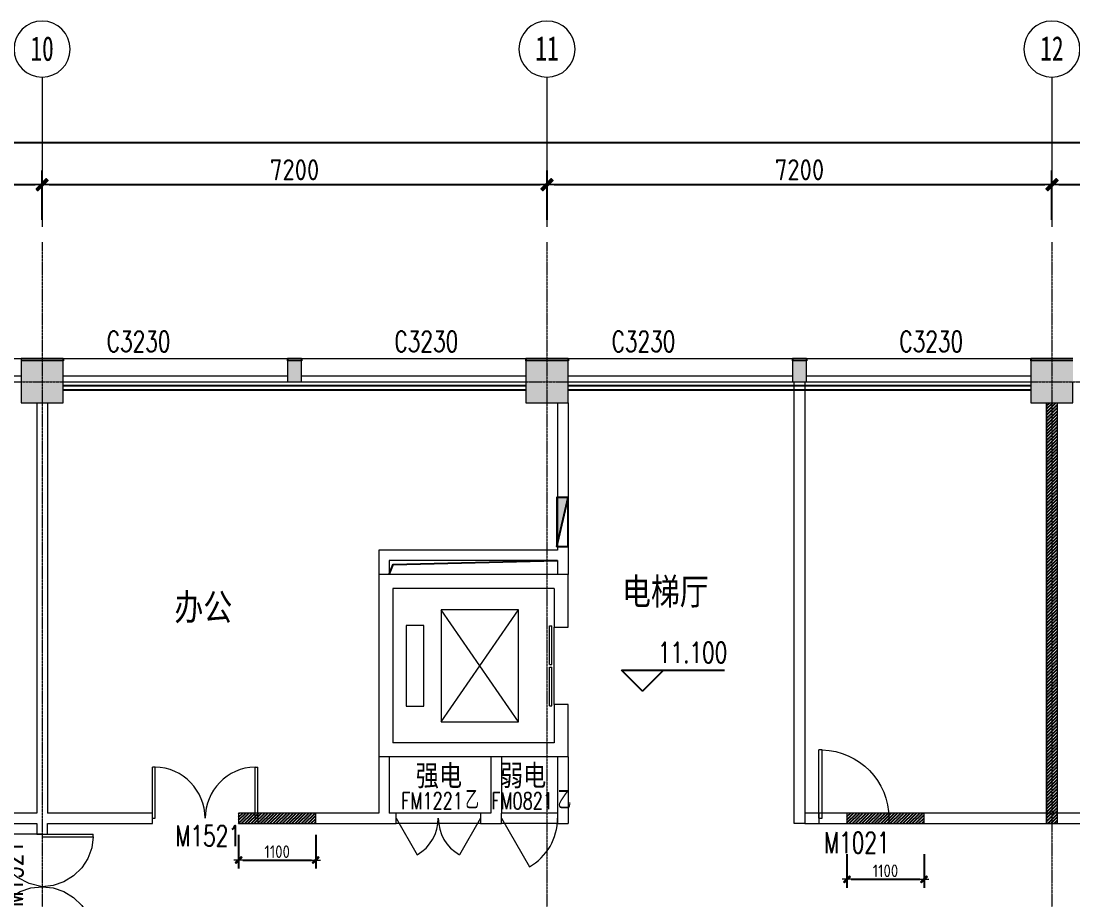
# Model space of a CAD drawing. Header units: millimetres. Extents: x 33621 to 401573, y -91663 to 133135.
# Drawn here: x 103197 to 118197, y -14095 to -1562 of the extents above; entities that cross this region are included whole.
import ezdxf
from ezdxf.enums import TextEntityAlignment as Align

# ---------------------------------------------------------------- set-up
doc = ezdxf.new("R2010")
doc.units = ezdxf.units.MM
doc.header["$LTSCALE"] = 10
doc.linetypes.add('DASHEDX2', pattern=[1.5, 1, -0.5])
doc.linetypes.add('DOTE', pattern=[2.42, 2, -0.2, 0.02, -0.2])
doc.layers.get('0').update_dxf_attribs({"color": 253})
doc.layers.get('Defpoints').update_dxf_attribs({"color": 250})
for name, color, linetype in [('3', 253, 'Continuous'), ('DIM_ELEV', 253, 'Continuous'), ('Dim【尺寸标注】', 253, 'Continuous'), ('PUB_DIM', 253, 'Continuous'), ('PUB_TEXT', 253, 'Continuous'), ('SURFACE', 253, 'Continuous'), ('w-消火栓', 253, 'Continuous'), ('WINDOW_TEXT', 253, 'Continuous'), ('拆除墙体', 253, 'Continuous')]:
    doc.layers.add(name, color=color, linetype=linetype)
for name, color, linetype, lineweight in [('AXIS【轴号】', 253, 'Continuous', 0), ('COLUMN', 253, 'Continuous', 0), ('DOTE', 253, 'DOTE', 0), ('FC-FLOOR【地材分格】', 253, 'Continuous', 0), ('PUB_HATCH', 253, 'Continuous', 0), ('STAIR', 253, 'Continuous', 0), ('WALL', 253, 'Continuous', 0), ('Wall【墙体】', 253, 'Continuous', 0), ('WINDOW', 253, 'Continuous', 0)]:
    doc.layers.add(name, color=color, linetype=linetype, lineweight=lineweight)
doc.styles.add('_TCH_DIM', font='SIMPLEX', dxfattribs={"bigfont": 'GBCBIG'})
doc.styles.add('_TCH_WINDOW', font='SIMPLEX', dxfattribs={"bigfont": 'GBCBIG'})
doc.styles.add('CCD_DIM', font='ARCHS.SHX')
doc.styles.add('宋体', font='', dxfattribs={"width": 0.7})
doc.styles.get('宋体').set_extended_font_data('SimSun')
doc.dimstyles.new('ZL_1：100', dxfattribs={"dimtxt": 3, "dimasz": 1, "dimexe": 2, "dimexo": 2, "dimgap": 0.6, "dimtad": 1, "dimdec": 0, "dimrnd": 5, "dimdsep": 46, "dimtxsty": 'CCD_DIM', "dimblk": 'WS-cj', "dimblk1": 'WS-cj', "dimblk2": 'WS-cj', "dimcen": 1, "dimclrd": 44, "dimclre": 44, "dimclrt": 2, "dimadec": 0, "dimazin": 2, "dimtfac": 1, "dimtdec": 0, "dimtix": 1, "dimtmove": 2, "dimatfit": 3, "dimldrblk": 'hl_arrow2', "dimfxl": 5, "dimfxlon": 1, "dimarcsym": 0})
doc.dimstyles.new('ZL_1：60', dxfattribs={"dimscale": 60, "dimtxt": 3, "dimasz": 1, "dimexe": 2, "dimexo": 2, "dimgap": 0.5, "dimtad": 1, "dimdec": 0, "dimrnd": 5, "dimdsep": 46, "dimtxsty": 'CCD_DIM', "dimblk": 'WS-cj', "dimblk1": 'WS-cj', "dimblk2": 'WS-cj', "dimcen": 0, "dimclrd": 44, "dimclre": 44, "dimclrt": 2, "dimadec": 0, "dimazin": 0, "dimtfac": 1, "dimtdec": 0, "dimtix": 1, "dimtofl": 0, "dimtmove": 2, "dimatfit": 3, "dimldrblk": 'hl_arrow2', "dimfxl": 6, "dimfxlon": 1, "dimarcsym": 0})

# ---------------------------------------------------------------- blocks, each defined once
blk = doc.blocks.new('$QC001_5')
blk.add_line((-325, 200), (325, 0))
blk.add_lwpolyline([(325, 0), (325, 200), (-325, 200), (-325, 0)], close=True)
blk.add_solid([(-325, 200), (325, 200), (-325, 200), (325, 0)])
at = {"flags": 1}
for tag in ['UNIT', 'WHAT', 'SPEC']:
    blk.add_attdef(tag, (0, 0), '', height=0.001, dxfattribs=at)
blk = doc.blocks.new('$DorLib2D$00000141')
at = {"color": 0}
for points in [[(-0.5, 0), (-0.5, 0.487)], [(-0.475, 0.487), (-0.5, 0.487)], [(-0.475, 0), (-0.475, 0.487)], [(-0.369, 0.473), (-0.475, 0.487)], [(-0.268, 0.435), (-0.369, 0.473)], [(-0.178, 0.377), (-0.268, 0.435)], [(0.268, 0.435), (0.178, 0.377)], [(0.369, 0.473), (0.268, 0.435)], [(0.475, 0.487), (0.369, 0.473)], [(0.475, 0), (0.475, 0.487)], [(0.475, 0.487), (0.5, 0.487)], [(0.5, 0), (0.5, 0.487)], [(-0.103, 0.3), (-0.178, 0.377)], [(0.178, 0.377), (0.103, 0.3)], [(-0.047, 0.208), (-0.103, 0.3)], [(-0.012, 0.107), (-0.047, 0.208)], [(0.047, 0.208), (0.012, 0.107)], [(0.103, 0.3), (0.047, 0.208)], [(0, 0), (-0.012, 0.107)], [(0.012, 0.107), (0, 0)], [(-0.012, -0.107), (0, 0)], [(-0.5, 0), (-0.475, 0)], [(0.5, 0), (0.475, 0)]]:
    blk.add_lwpolyline(points, dxfattribs=at)
at = {"color": 0, "linetype": 'DASHEDX2'}
for points in [[(0, 0), (0.03, -0.122), (0.086, -0.234), (0.165, -0.331), (0.264, -0.408), (0.378, -0.461), (0.5, -0.488)], [(-0.5, 0), (-0.5, -0.488)], [(0.5, 0), (0.5, -0.488)], [(-0.047, -0.208), (-0.012, -0.107)], [(-0.178, -0.377), (-0.103, -0.3)], [(-0.103, -0.3), (-0.047, -0.208)], [(-0.268, -0.435), (-0.178, -0.377)], [(-0.475, -0.488), (-0.5, -0.488)], [(-0.475, -0.487), (-0.369, -0.473)], [(-0.369, -0.473), (-0.268, -0.435)]]:
    blk.add_lwpolyline(points, dxfattribs=at)
blk = doc.blocks.new('$TCHSYS$LDOR22D')
for p, q in [((-0.517, 0.833), (-0.017, 0.833)), ((-0.517, 0.833), (-0.517, 0.667)), ((-0.017, 0.833), (-0.017, 0.667)), ((0.017, 0.833), (0.017, 0.667)), ((0.017, 0.833), (0.517, 0.833)), ((0.517, 0.833), (0.517, 0.667)), ((-0.517, 0.667), (-0.017, 0.667)), ((0.017, 0.667), (0.517, 0.667)), ((-0.5, 0.5), (0.5, 0.5))]:
    blk.add_line(p, q)
blk = doc.blocks.new('$DorLib2D$00000002')
for p, q in [((-0.5, 0), (-0.5, 0.4875)), ((-0.475, 0.4875), (-0.5, 0.4875)), ((-0.475, 0), (-0.475, 0.4875)), ((0.475, 0), (0.475, 0.4875)), ((0.475, 0.4875), (0.5, 0.4875)), ((0.5, 0), (0.5, 0.4875)), ((-0.5, 0), (-0.475, 0)), ((0.5, 0), (0.475, 0))]:
    blk.add_line(p, q)
at = {"lineweight": 13}
for centre, start, end in [((-0.4875, 0), 0, 88.53072), ((0.4875, 0), 91.46928, 180)]:
    blk.add_arc(centre, 0.4875, start, end, dxfattribs=at)
blk = doc.blocks.new('$WINLIB2D$00000004')
for p, q in [((-0.5, 0.5), (0.5, 0.5)), ((-0.5, 0.5), (-0.5, -0.5)), ((0.5, -0.5), (0.5, 0.5)), ((-0.5, 0.2406), (0.5, 0.2406)), ((-0.5, -0.5), (0.5, -0.5))]:
    blk.add_line(p, q)
blk = doc.blocks.new('$DorLib2D$00000214')
at = {"color": 0}
blk.add_line((0.5, 0), (0, 0.866), dxfattribs=at)
blk.add_arc((0.5, 0), 1, 120, 180, dxfattribs=at)
blk = doc.blocks.new('$DorLib2D$00000215')
at = {"color": 0}
for p, q in [((-0.5, 0), (-0.25, 0.433)), ((0.5, 0), (0.25, 0.433))]:
    blk.add_line(p, q, dxfattribs=at)
for centre, start, end in [((-0.5, 0), 0, 60), ((0.5, 0), 120, 180)]:
    blk.add_arc(centre, 0.5, start, end, dxfattribs=at)
blk = doc.blocks.new('hl_Axis-A1')
at = {"color": 150, "ltscale": 2}
blk.add_line((21.33, 0), (0, 0), dxfattribs=at)
at = {"color": 150}
blk.add_circle((25.33, 0), 4, dxfattribs=at)
at = {"color": 50, "style": '宋体', "width": 0.7}
blk.add_attdef('轴号', text='', height=3.5, dxfattribs=at).set_placement((25.33, 0), align=Align.MIDDLE_CENTER)
blk = doc.blocks.new('WS-cj')
blk.add_hatch(color=2).paths.add_polyline_path([(0.59, 0.82), (-0.82, -0.59), (-0.59, -0.82), (0.82, 0.59)])
at = {"color": 2, "linetype": 'ByBlock', "lineweight": 0}
for p, q in [((-1.1, 0), (0, 0)), ((0, 0), (1.1, 0))]:
    blk.add_line(p, q, dxfattribs=at)
at = {"color": 2}
blk.add_lwpolyline([(0.59, 0.82), (-0.82, -0.59), (-0.59, -0.82), (0.82, 0.59)], close=True, dxfattribs=at)
blk = doc.blocks.new('*D268')
at = {"layer": 'Defpoints', "color": 0, "transparency": 16777216}
for p in [(20338, 2411), (13138, 1811), (20338, 1811)]:
    blk.add_point(p, dxfattribs=at)
at = {"layer": 'Dim【尺寸标注】', "color": 44, "lineweight": -2, "transparency": 16777216}
for p, q in [((13138, 1911), (13138, 2611)), ((20338, 1911), (20338, 2611)), ((13238, 2411), (20238, 2411))]:
    blk.add_line(p, q, dxfattribs=at)
at = {"layer": 'Dim【尺寸标注】', "color": 44, "lineweight": -2, "transparency": 16777216, "xscale": 100, "yscale": 100, "zscale": 100, "rotation": 180}
blk.add_blockref('WS-cj', (13138, 2411), dxfattribs=at)
at = {"layer": 'Dim【尺寸标注】', "color": 44, "lineweight": -2, "transparency": 16777216, "xscale": 100, "yscale": 100, "zscale": 100}
blk.add_blockref('WS-cj', (20338, 2411), dxfattribs=at)
at = {"layer": 'Dim【尺寸标注】', "color": 2, "transparency": 16777216, "insert": (16738, 2623), "char_height": 300, "attachment_point": 5, "style": 'CCD_DIM'}
blk.add_mtext('7200', dxfattribs=at)
blk = doc.blocks.new('hl_arrow2')
at = {"color": 2}
blk.add_line((-0.22, 0), (-1, 0), dxfattribs=at)
blk.add_lwpolyline([(-0.22, 0), (-0.86, -0.69), (-0.65, -0.86), (0, 0), (-0.65, 0.86), (-0.86, 0.69)], close=True, dxfattribs=at)
blk = doc.blocks.new('*D269')
at = {"layer": 'Defpoints', "color": 0, "transparency": 16777216}
for p in [(27538, 2411), (20338, 1811), (27538, 1811)]:
    blk.add_point(p, dxfattribs=at)
at = {"layer": 'Dim【尺寸标注】', "color": 44, "lineweight": -2, "transparency": 16777216}
for p, q in [((20338, 1911), (20338, 2611)), ((27538, 1911), (27538, 2611)), ((20438, 2411), (27438, 2411))]:
    blk.add_line(p, q, dxfattribs=at)
at = {"layer": 'Dim【尺寸标注】', "color": 44, "lineweight": -2, "transparency": 16777216, "xscale": 100, "yscale": 100, "zscale": 100, "rotation": 180}
blk.add_blockref('WS-cj', (20338, 2411), dxfattribs=at)
at = {"layer": 'Dim【尺寸标注】', "color": 44, "lineweight": -2, "transparency": 16777216, "xscale": 100, "yscale": 100, "zscale": 100}
blk.add_blockref('WS-cj', (27538, 2411), dxfattribs=at)
at = {"layer": 'Dim【尺寸标注】', "color": 2, "transparency": 16777216, "insert": (23938, 2623), "char_height": 300, "attachment_point": 5, "style": 'CCD_DIM'}
blk.add_mtext('7200', dxfattribs=at)
blk = doc.blocks.new('*D270')
at = {"layer": 'Defpoints', "color": 0, "transparency": 16777216}
for p in [(34738, 2411), (27538, 1811), (34738, 1811)]:
    blk.add_point(p, dxfattribs=at)
at = {"layer": 'Dim【尺寸标注】', "color": 44, "lineweight": -2, "transparency": 16777216}
for p, q in [((27538, 1911), (27538, 2611)), ((34738, 1911), (34738, 2611)), ((27638, 2411), (34638, 2411))]:
    blk.add_line(p, q, dxfattribs=at)
at = {"layer": 'Dim【尺寸标注】', "color": 44, "lineweight": -2, "transparency": 16777216, "xscale": 100, "yscale": 100, "zscale": 100, "rotation": 180}
blk.add_blockref('WS-cj', (27538, 2411), dxfattribs=at)
at = {"layer": 'Dim【尺寸标注】', "color": 44, "lineweight": -2, "transparency": 16777216, "xscale": 100, "yscale": 100, "zscale": 100}
blk.add_blockref('WS-cj', (34738, 2411), dxfattribs=at)
at = {"layer": 'Dim【尺寸标注】', "color": 2, "transparency": 16777216, "insert": (31138, 2623), "char_height": 300, "attachment_point": 5, "style": 'CCD_DIM'}
blk.add_mtext('7200', dxfattribs=at)
blk = doc.blocks.new('*D271')
at = {"layer": 'Defpoints', "color": 0, "transparency": 16777216}
for p in [(41938, 2411), (34738, 1811), (41938, 1811)]:
    blk.add_point(p, dxfattribs=at)
at = {"layer": 'Dim【尺寸标注】', "color": 44, "lineweight": -2, "transparency": 16777216}
for p, q in [((34738, 1911), (34738, 2611)), ((41938, 1911), (41938, 2611)), ((34838, 2411), (41838, 2411))]:
    blk.add_line(p, q, dxfattribs=at)
at = {"layer": 'Dim【尺寸标注】', "color": 44, "lineweight": -2, "transparency": 16777216, "xscale": 100, "yscale": 100, "zscale": 100, "rotation": 180}
blk.add_blockref('WS-cj', (34738, 2411), dxfattribs=at)
at = {"layer": 'Dim【尺寸标注】', "color": 44, "lineweight": -2, "transparency": 16777216, "xscale": 100, "yscale": 100, "zscale": 100}
blk.add_blockref('WS-cj', (41938, 2411), dxfattribs=at)
at = {"layer": 'Dim【尺寸标注】', "color": 2, "transparency": 16777216, "insert": (38338, 2623), "char_height": 300, "attachment_point": 5, "style": 'CCD_DIM'}
blk.add_mtext('7200', dxfattribs=at)
blk = doc.blocks.new('*D273')
at = {"layer": 'Defpoints', "color": 0, "transparency": 16777216}
for p in [(49138, 3011), (-44462, 1811), (49138, 1811)]:
    blk.add_point(p, dxfattribs=at)
at = {"layer": 'Dim【尺寸标注】', "color": 44, "lineweight": -2, "transparency": 16777216}
for p, q in [((-44462, 2511), (-44462, 3211)), ((49138, 2511), (49138, 3211)), ((-44362, 3011), (49038, 3011))]:
    blk.add_line(p, q, dxfattribs=at)
at = {"layer": 'Dim【尺寸标注】', "color": 44, "lineweight": -2, "transparency": 16777216, "xscale": 100, "yscale": 100, "zscale": 100, "rotation": 180}
blk.add_blockref('WS-cj', (-44462, 3011), dxfattribs=at)
at = {"layer": 'Dim【尺寸标注】', "color": 44, "lineweight": -2, "transparency": 16777216, "xscale": 100, "yscale": 100, "zscale": 100}
blk.add_blockref('WS-cj', (49138, 3011), dxfattribs=at)
at = {"layer": 'Dim【尺寸标注】', "color": 2, "transparency": 16777216, "insert": (2338, 3217), "char_height": 300, "attachment_point": 5, "style": 'CCD_DIM'}
blk.add_mtext('93600', dxfattribs=at)
blk = doc.blocks.new('$DorLib2D$00000001')
for p, q in [((0.45, 0.975), (0.5, 0.975)), ((0.45, 0), (0.45, 0.975)), ((0.5, 0), (0.5, 0.975)), ((0.5, 0), (0.45, 0))]:
    blk.add_line(p, q)
at = {"lineweight": 13}
blk.add_arc((0.475, 0), 0.975, 91.4693, 180, dxfattribs=at)
blk = doc.blocks.new('*D531')
at = {"layer": 'Defpoints', "color": 0, "transparency": 16777216}
for p in [(106299, -13047), (107399, -13047), (107399, -13527)]:
    blk.add_point(p, dxfattribs=at)
at = {"layer": 'FC-FLOOR【地材分格】', "color": 44, "lineweight": -2, "transparency": 16777216}
for p, q in [((106299, -13167), (106299, -13647)), ((107399, -13167), (107399, -13647)), ((106359, -13527), (107339, -13527))]:
    blk.add_line(p, q, dxfattribs=at)
at = {"layer": 'FC-FLOOR【地材分格】', "color": 44, "lineweight": -2, "transparency": 16777216, "xscale": 60, "yscale": 60, "zscale": 60, "rotation": 180}
blk.add_blockref('WS-cj', (106299, -13527), dxfattribs=at)
at = {"layer": 'FC-FLOOR【地材分格】', "color": 44, "lineweight": -2, "transparency": 16777216, "xscale": 60, "yscale": 60, "zscale": 60}
blk.add_blockref('WS-cj', (107399, -13527), dxfattribs=at)
at = {"layer": 'FC-FLOOR【地材分格】', "color": 2, "transparency": 16777216, "insert": (106849, -13407), "char_height": 180, "attachment_point": 5, "style": 'CCD_DIM'}
blk.add_mtext('1100', dxfattribs=at)
blk = doc.blocks.new('*D538')
at = {"layer": 'Defpoints', "color": 0, "transparency": 16777216}
for p in [(114973, -13320), (116073, -13320), (116073, -13800)]:
    blk.add_point(p, dxfattribs=at)
at = {"layer": 'FC-FLOOR【地材分格】', "color": 44, "lineweight": -2, "transparency": 16777216}
for p, q in [((114973, -13440), (114973, -13920)), ((116073, -13440), (116073, -13920)), ((115033, -13800), (116013, -13800))]:
    blk.add_line(p, q, dxfattribs=at)
at = {"layer": 'FC-FLOOR【地材分格】', "color": 44, "lineweight": -2, "transparency": 16777216, "xscale": 60, "yscale": 60, "zscale": 60, "rotation": 180}
blk.add_blockref('WS-cj', (114973, -13800), dxfattribs=at)
at = {"layer": 'FC-FLOOR【地材分格】', "color": 44, "lineweight": -2, "transparency": 16777216, "xscale": 60, "yscale": 60, "zscale": 60}
blk.add_blockref('WS-cj', (116073, -13800), dxfattribs=at)
at = {"layer": 'FC-FLOOR【地材分格】', "color": 2, "transparency": 16777216, "insert": (115523, -13680), "char_height": 180, "attachment_point": 5, "style": 'CCD_DIM'}
blk.add_mtext('1100', dxfattribs=at)
blk = doc.blocks.new('ZL_061117299')
at = {"layer": 'AXIS【轴号】'}
ref = blk.add_blockref('hl_Axis-A1', (20337.7, 1810.8), dxfattribs=dict(at, xscale=-100, yscale=100, zscale=100, rotation=270))
ref.add_attrib('轴号', '10', dxfattribs={"layer": '0', "color": 2, "height": 350, "style": '宋体', "width": 0.7}).set_placement((20337.7, 4351.9), align=Align.MIDDLE_CENTER)
ref = blk.add_blockref('hl_Axis-A1', (27537.7, 1810.8), dxfattribs=dict(at, xscale=-100, yscale=100, zscale=100, rotation=270))
ref.add_attrib('轴号', '11', dxfattribs={"layer": '0', "color": 2, "height": 350, "style": '宋体', "width": 0.7}).set_placement((27537.7, 4353.9), align=Align.MIDDLE_CENTER)
ref = blk.add_blockref('hl_Axis-A1', (34737.7, 1810.8), dxfattribs=dict(at, xscale=-100, yscale=100, zscale=100, rotation=270))
ref.add_attrib('轴号', '12', dxfattribs={"layer": '0', "color": 2, "height": 350, "style": '宋体', "width": 0.7}).set_placement((34737.7, 4353.9), align=Align.MIDDLE_CENTER)
at = {"layer": 'Dim【尺寸标注】'}
for p1, p2, distance, picture, middle in [((-44462.3, 1810.8), (49137.7, 1810.8), 1200, '*D273', (2337.7, 3217)), ((13137.7, 1810.8), (20337.7, 1810.8), 600, '*D268', (16737.7, 2623.3)), ((20337.7, 1810.8), (27537.7, 1810.8), 600, '*D269', (23937.7, 2623.3)), ((27537.7, 1810.8), (34737.7, 1810.8), 600, '*D270', (31137.7, 2623.3)), ((34737.7, 1810.8), (41937.7, 1810.8), 600, '*D271', (38337.7, 2623.3))]:
    dim = blk.add_aligned_dim(p1=p1, p2=p2, distance=distance, dimstyle='ZL_1：100', dxfattribs=at)
    dim.commit()
    dim.dimension.update_dxf_attribs({"geometry": picture, "text_midpoint": middle})

msp = doc.modelspace()

# ---------------------------------------------------------------- hatches: boundary and pattern name
at = {"layer": 'PUB_HATCH'}
for points in [[(103196.5, -7006), (103796.5, -7006), (103796.5, -6406), (103196.5, -6406)], [(106996.5, -6706), (107196.5, -6706), (107196.5, -6406), (106996.5, -6406)], [(110396.5, -7006), (110996.5, -7006), (110996.5, -6406), (110396.5, -6406)], [(114196.5, -6706), (114396.5, -6706), (114396.5, -6406), (114196.5, -6406)], [(117596.5, -7006), (118196.5, -7006), (118196.5, -6406), (117596.5, -6406)]]:
    msp.add_hatch(color=256, dxfattribs=at).paths.add_polyline_path(points)
at = {"layer": '拆除墙体'}
h = msp.add_hatch(dxfattribs=at)
h.set_pattern_fill('ANSI31', color=1, scale=10, angle=180, style=0)
h.paths.add_polyline_path([(117971.5, -7006), (117971.5, -13006), (117821.5, -13006), (117821.5, -7006)])
h = msp.add_hatch(dxfattribs=at)
h.set_pattern_fill('ANSI31', color=1, scale=10, angle=180, style=0)
h.paths.add_polyline_path([(106298.6, -12856), (106298.6, -13006), (107398.6, -13006), (107398.6, -12856)])
h = msp.add_hatch(dxfattribs=at)
h.set_pattern_fill('ANSI31', color=1, scale=10, angle=180, style=0)
h.paths.add_polyline_path([(114973, -12856), (114973, -13006), (116073, -13006), (116073, -12856)])

# ---------------------------------------------------------------- linework, layer by layer
at = {"layer": '3'}
for p, q in [((110396.5, -6766), (103796.5, -6766)), ((110396.5, -6826), (103796.5, -6826)), ((117596.5, -6766), (110996.5, -6766)), ((117596.5, -6826), (110996.5, -6826))]:
    msp.add_line(p, q, dxfattribs=at)
msp.add_lwpolyline([(108446.5, -9456), (108501.5, -9309.5), (110846.5, -9256)], dxfattribs=at)
at = {"layer": 'COLUMN'}
for p, q in [((103796.5, -6406), (103196.5, -6406)), ((110996.5, -6406), (110396.5, -6406)), ((118196.5, -6406), (117596.5, -6406)), ((103196.5, -6706), (103196.5, -7006)), ((103796.5, -7006), (103796.5, -6706)), ((110396.5, -6706), (110396.5, -7006)), ((110996.5, -7006), (110996.5, -6706)), ((117596.5, -6706), (117596.5, -7006)), ((118196.5, -7006), (118196.5, -6706)), ((103196.5, -7006), (103796.5, -7006)), ((110396.5, -7006), (110996.5, -7006)), ((117596.5, -7006), (118196.5, -7006))]:
    msp.add_line(p, q, dxfattribs=at)
at = {"layer": 'DIM_ELEV'}
for p, q in [((112059.3, -11119.7), (111759.3, -10819.7)), ((111759.3, -10819.7), (113228.2, -10819.7)), ((112059.3, -11119.7), (112359.3, -10819.7))]:
    msp.add_line(p, q, dxfattribs=at)
at = {"layer": 'DOTE', "ltscale": 0.1}
for p, q in [((103496.5, -4716.1), (103496.5, -24586.4)), ((110696.5, -4716.1), (110696.5, -24586.4)), ((117896.5, -4716.1), (117896.5, -24586.4)), ((36632.9, -6706), (133641.5, -6706))]:
    msp.add_line(p, q, dxfattribs=at)
at = {"layer": 'STAIR'}
for p, q in [((110289.3, -11556), (109189.3, -9956)), ((109189.3, -11556), (110289.3, -9956)), ((109189.3, -9956), (109189.3, -11556)), ((110289.3, -9956), (109189.3, -9956)), ((110289.3, -11556), (110289.3, -9956)), ((108689.3, -10181), (108689.3, -11331)), ((108939.3, -10181), (108689.3, -10181)), ((108939.3, -11331), (108939.3, -10181)), ((108689.3, -11331), (108939.3, -11331)), ((109189.3, -11556), (110289.3, -11556))]:
    msp.add_line(p, q, dxfattribs=at)
at = {"layer": 'SURFACE'}
for p, q in [((103196.5, -6376), (103496.5, -6376)), ((103496.5, -6376), (103796.5, -6376)), ((103796.5, -6376), (103796.5, -6406)), ((106996.5, -6376), (106996.5, -6406)), ((106996.5, -6376), (107196.5, -6376)), ((107196.5, -6376), (107196.5, -6406)), ((110396.5, -6376), (110396.5, -6406)), ((110396.5, -6376), (110696.5, -6376)), ((110696.5, -6376), (110996.5, -6376)), ((110996.5, -6376), (110996.5, -6406)), ((114196.5, -6376), (114196.5, -6406)), ((114196.5, -6376), (114396.5, -6376)), ((114396.5, -6376), (114396.5, -6406)), ((117596.5, -6376), (117596.5, -6406)), ((117596.5, -6376), (117896.5, -6376)), ((117896.5, -6376), (118196.5, -6376))]:
    msp.add_line(p, q, dxfattribs=at)
at = {"layer": 'WALL'}
for p, q in [((107196.5, -6406), (106996.5, -6406)), ((106996.5, -6406), (106996.5, -6706)), ((107196.5, -6706), (107196.5, -6406)), ((114396.5, -6406), (114196.5, -6406)), ((114196.5, -6406), (114196.5, -6706)), ((114396.5, -6706), (114396.5, -6406)), ((106996.5, -6706), (107196.5, -6706)), ((114196.5, -6706), (114396.5, -6706)), ((110996.5, -9456), (108296.5, -9456)), ((108296.5, -9456), (108296.5, -12056)), ((110996.5, -10206), (110996.5, -9456)), ((110796.5, -9656), (108496.5, -9656)), ((108496.5, -9656), (108496.5, -11856)), ((110796.5, -9656), (110796.5, -10206)), ((110796.5, -10206), (110996.5, -10206)), ((110996.5, -11306), (110796.5, -11306)), ((110796.5, -11306), (110796.5, -11856)), ((110996.5, -12056), (110996.5, -11306)), ((110796.5, -11856), (108496.5, -11856)), ((110996.5, -12056), (108296.5, -12056))]:
    msp.add_line(p, q, dxfattribs=at)
at = {"layer": 'WALL', "color": 210}
for points in [[(114371.5, -6706), (114371.5, -13006), (114221.5, -13006), (114221.5, -6706)], [(117971.5, -7006), (117971.5, -13006), (117821.5, -13006), (117821.5, -7006)], [(106298.6, -12856), (106298.6, -13006), (107398.6, -13006), (107398.6, -12856)], [(114973, -12856), (114973, -13006), (116073, -13006), (116073, -12856)]]:
    msp.add_lwpolyline(points, close=True, dxfattribs=at)
at = {"layer": 'Wall【墙体】', "color": 6}
for p, q in [((103421.5, -7006), (103421.5, -12856)), ((103571.5, -7006), (103571.5, -12856)), ((110846.5, -7006), (110846.5, -9106)), ((110996.5, -7006), (110996.5, -9181)), ((117821.5, -7006), (117821.5, -13006)), ((117971.5, -7006), (117971.5, -12856)), ((108296.5, -9106), (108296.5, -9456)), ((110846.5, -9106), (108296.5, -9106)), ((108446.5, -9256), (108446.5, -9456)), ((110846.5, -9256), (108446.5, -9256)), ((110846.5, -9256), (110846.5, -9456)), ((110996.5, -9181), (110996.5, -9456)), ((108446.5, -9456), (108296.5, -9456)), ((110996.5, -9456), (110846.5, -9456)), ((108296.5, -12056), (108296.5, -12856)), ((108446.5, -12056), (108296.5, -12056)), ((108446.5, -12056), (108446.5, -12856)), ((109896.5, -12056), (109896.5, -12856)), ((110046.5, -12056), (109896.5, -12056)), ((110046.5, -12056), (110046.5, -12856)), ((110846.5, -12056), (110846.5, -12856)), ((110996.5, -12056), (110846.5, -12056)), ((110996.5, -12056), (110996.5, -13006)), ((103421.5, -12856), (100646.5, -12856)), ((105071.5, -12856), (103571.5, -12856)), ((105071.5, -13006), (105071.5, -12856)), ((108296.5, -12856), (106571.5, -12856)), ((106571.5, -12856), (106571.5, -13006)), ((108546.5, -12856), (108446.5, -12856)), ((108546.5, -13006), (108546.5, -12856)), ((109896.5, -12856), (109746.5, -12856)), ((109746.5, -12856), (109746.5, -13006)), ((110046.5, -13006), (110046.5, -12856)), ((110846.5, -12856), (110846.5, -13006)), ((120596.5, -12856), (114371.5, -12856)), ((100646.5, -13006), (103421.5, -13006)), ((103421.5, -13006), (103421.5, -13156.2)), ((103571.5, -13006), (105071.5, -13006)), ((103571.5, -13156.2), (103571.5, -13006)), ((106571.5, -13006), (108371.5, -13006)), ((108371.5, -13006), (108546.5, -13006)), ((109746.5, -13006), (109971.5, -13006)), ((109971.5, -13006), (110046.5, -13006)), ((110846.5, -13006), (110996.5, -13006)), ((114371.5, -13006), (120596.5, -13006)), ((103421.5, -13156.2), (103571.5, -13156.2))]:
    msp.add_line(p, q, dxfattribs=at)
for points in [[(114571.5, -12856), (114571.5, -13006)], [(115571.5, -12856), (115571.5, -13006)]]:
    msp.add_lwpolyline(points, dxfattribs=at)
at = {"layer": 'WINDOW'}
for p, q in [((109746.5, -12856), (108546.5, -12856)), ((110846.5, -12856), (110046.5, -12856)), ((109746.5, -13006), (108546.5, -13006)), ((110846.5, -13006), (110046.5, -13006))]:
    msp.add_line(p, q, dxfattribs=at)

# ---------------------------------------------------------------- block references
at = {"layer": 'PUB_DIM'}
msp.add_blockref('ZL_061117299', (83158.8, -6306), dxfattribs=at)
at = {"layer": 'w-消火栓', "xscale": 1.077000000048428, "yscale": 0.8000000000465661, "rotation": 90}
msp.add_blockref('$QC001_5', (110996.5, -8706), dxfattribs=at)
at = {"layer": 'WINDOW'}
ref = msp.add_blockref('$WINLIB2D$00000004', (101596.5, -6541), dxfattribs=dict(at, xscale=3200, yscale=-330, zscale=3200))
ref.add_attrib('A', 'C3230', (101321.3, -6279.8), dxfattribs={"layer": 'WINDOW_TEXT', "height": 297.5, "style": '_TCH_WINDOW', "width": 0.705882})
ref = msp.add_blockref('$WINLIB2D$00000004', (105396.5, -6541), dxfattribs=dict(at, xscale=3200, yscale=-330, zscale=3200))
ref.add_attrib('A', 'C3230', (104418.1, -6279.8), dxfattribs={"layer": 'WINDOW_TEXT', "height": 297.5, "style": '_TCH_WINDOW', "width": 0.705882})
ref = msp.add_blockref('$WINLIB2D$00000004', (108796.5, -6541), dxfattribs=dict(at, xscale=3200, yscale=-330, zscale=3200))
ref.add_attrib('A', 'C3230', (108521.3, -6279.8), dxfattribs={"layer": 'WINDOW_TEXT', "height": 297.5, "style": '_TCH_WINDOW', "width": 0.705882})
ref = msp.add_blockref('$WINLIB2D$00000004', (112596.5, -6541), dxfattribs=dict(at, xscale=3200, yscale=-330, zscale=3200))
ref.add_attrib('A', 'C3230', (111618.1, -6279.8), dxfattribs={"layer": 'WINDOW_TEXT', "height": 297.5, "style": '_TCH_WINDOW', "width": 0.705882})
ref = msp.add_blockref('$WINLIB2D$00000004', (115996.5, -6541), dxfattribs=dict(at, xscale=3200, yscale=-330, zscale=3200))
ref.add_attrib('A', 'C3230', (115721.3, -6279.8), dxfattribs={"layer": 'WINDOW_TEXT', "height": 297.5, "style": '_TCH_WINDOW', "width": 0.705882})
for name, p, xscale, yscale, zscale, rotation in [('$TCHSYS$LDOR22D', (110896.5, -10756), -1100, -200, -1100, 270), ('$DorLib2D$00000215', (109146.5, -12931), 1200, 1200, 1200, 180), ('$DorLib2D$00000214', (110446.5, -12931), 800, 800, 800, 180)]:
    msp.add_blockref(name, p, dxfattribs=dict(at, xscale=xscale, yscale=yscale, zscale=zscale, rotation=rotation))
ref = msp.add_blockref('$DorLib2D$00000001', (115071.5, -12931), dxfattribs=dict(at, xscale=-1000, yscale=1000, zscale=-1000))
ref.add_attrib('A', 'M1021', (114646.5, -13427.9), dxfattribs={"layer": 'WINDOW_TEXT', "height": 297.5, "style": '_TCH_WINDOW', "width": 0.705882})
ref = msp.add_blockref('$DorLib2D$00000002', (105821.5, -12931), dxfattribs=dict(at, xscale=1500, yscale=1500, zscale=1500))
ref.add_attrib('A', 'M1521', (105396.5, -13329.8), dxfattribs={"layer": 'WINDOW_TEXT', "height": 297.5, "style": '_TCH_WINDOW', "width": 0.705882})
ref = msp.add_blockref('$DorLib2D$00000141', (103496.5, -13906.2), dxfattribs=dict(at, xscale=-1500, yscale=1500, zscale=-1500, rotation=270))
ref.add_attrib('A', 'THM1521', (103220.3, -14531.2), dxfattribs={"layer": 'WINDOW_TEXT', "height": 297.5, "rotation": 90, "style": '_TCH_WINDOW', "width": 0.705882})

# ---------------------------------------------------------------- texts
at = {"layer": 'PUB_TEXT', "style": '宋体', "width": 0.8}
for s, height, p in [('电梯厅', 377.64, (111765.6, -9885.5)), ('办公', 377.64, (105383.7, -10108.2)), ('强电', 302.11, (108825.9, -12471.1)), ('弱电', 302.11, (110025.9, -12469.4))]:
    msp.add_text(s, height=height, dxfattribs=at).set_placement(p)
at = {"layer": 'PUB_TEXT', "color": 7, "style": '_TCH_DIM', "width": 0.705882}
msp.add_text('11.100', height=297.5, dxfattribs=at).set_placement((112278.2, -10714.7))
at = {"layer": 'WINDOW_TEXT', "style": '_TCH_WINDOW', "width": 0.705882}
for s, p in [('FM1221', (108619, -12801)), ('FM0821', (109903, -12801))]:
    msp.add_text(s, height=238, dxfattribs=at).set_placement(p)
at = {"layer": 'WINDOW_TEXT', "style": '_TCH_WINDOW'}
for p in [(109531, -12801), (110847, -12801)]:
    msp.add_text('乙', height=270.1, dxfattribs=at).set_placement(p)

# ---------------------------------------------------------------- dimensions: what is measured, and where the dimension line sits
at = {"layer": 'FC-FLOOR【地材分格】'}
for base, p1, p2, picture, middle in [((107398.6, -13527), (106298.6, -13047), (107398.6, -13047), '*D531', (106848.6, -13407)), ((116073, -13799.6), (114973, -13319.6), (116073, -13319.6), '*D538', (115523, -13679.6))]:
    dim = msp.add_linear_dim(base=base, p1=p1, p2=p2, dimstyle='ZL_1：60', dxfattribs=at)
    dim.commit()
    dim.dimension.update_dxf_attribs({"geometry": picture, "text_midpoint": middle})

doc.saveas('drawing.dxf')
